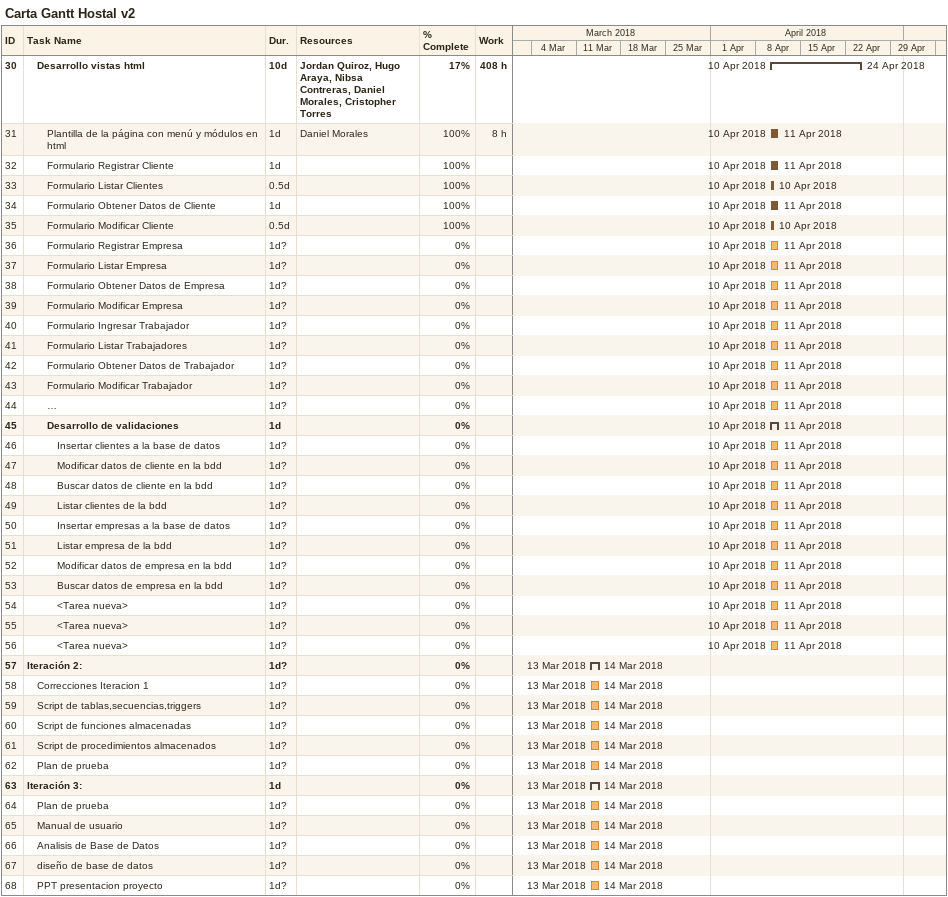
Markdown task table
Carta Gantt Hostal v2

| ID | Level | Task | Duration | Start | Finish | Resources | % complete | Work (h) |
|---|---|---|---|---|---|---|---|---|
| 30 | 2 | **Desarrollo vistas html** | 10d | 2018-04-10 | 2018-04-24 | Jordan Quiroz, Hugo Araya, Nibsa Contreras, Daniel Morales, Cristopher Torres | 17 | 408 |
| 31 | 3 | Plantilla de la página con menú y módulos en html | 1d | 2018-04-10 | 2018-04-11 | Daniel Morales | 100 | 8 |
| 32 | 3 | Formulario Registrar Cliente | 1d | 2018-04-10 | 2018-04-11 |  | 100 |  |
| 33 | 3 | Formulario Listar Clientes | 0.5d | 2018-04-10 | 2018-04-10 |  | 100 |  |
| 34 | 3 | Formulario Obtener Datos de Cliente | 1d | 2018-04-10 | 2018-04-11 |  | 100 |  |
| 35 | 3 | Formulario Modificar Cliente | 0.5d | 2018-04-10 | 2018-04-10 |  | 100 |  |
| 36 | 3 | Formulario Registrar Empresa | 1d? | 2018-04-10 | 2018-04-11 |  | 0 |  |
| 37 | 3 | Formulario Listar Empresa | 1d? | 2018-04-10 | 2018-04-11 |  | 0 |  |
| 38 | 3 | Formulario Obtener Datos de Empresa | 1d? | 2018-04-10 | 2018-04-11 |  | 0 |  |
| 39 | 3 | Formulario Modificar Empresa | 1d? | 2018-04-10 | 2018-04-11 |  | 0 |  |
| 40 | 3 | Formulario Ingresar Trabajador | 1d? | 2018-04-10 | 2018-04-11 |  | 0 |  |
| 41 | 3 | Formulario Listar Trabajadores | 1d? | 2018-04-10 | 2018-04-11 |  | 0 |  |
| 42 | 3 | Formulario Obtener Datos de Trabajador | 1d? | 2018-04-10 | 2018-04-11 |  | 0 |  |
| 43 | 3 | Formulario Modificar Trabajador | 1d? | 2018-04-10 | 2018-04-11 |  | 0 |  |
| 44 | 3 | … | 1d? | 2018-04-10 | 2018-04-11 |  | 0 |  |
| 45 | 3 | **Desarrollo de validaciones** | 1d | 2018-04-10 | 2018-04-11 |  | 0 |  |
| 46 | 4 | Insertar clientes a la base de datos | 1d? | 2018-04-10 | 2018-04-11 |  | 0 |  |
| 47 | 4 | Modificar datos de cliente en la bdd | 1d? | 2018-04-10 | 2018-04-11 |  | 0 |  |
| 48 | 4 | Buscar datos de cliente en la bdd | 1d? | 2018-04-10 | 2018-04-11 |  | 0 |  |
| 49 | 4 | Listar clientes de la bdd | 1d? | 2018-04-10 | 2018-04-11 |  | 0 |  |
| 50 | 4 | Insertar empresas a la base de datos | 1d? | 2018-04-10 | 2018-04-11 |  | 0 |  |
| 51 | 4 | Listar empresa de la bdd | 1d? | 2018-04-10 | 2018-04-11 |  | 0 |  |
| 52 | 4 | Modificar datos de empresa en la bdd | 1d? | 2018-04-10 | 2018-04-11 |  | 0 |  |
| 53 | 4 | Buscar datos de empresa en la bdd | 1d? | 2018-04-10 | 2018-04-11 |  | 0 |  |
| 54 | 4 | <Tarea nueva> | 1d? | 2018-04-10 | 2018-04-11 |  | 0 |  |
| 55 | 4 | <Tarea nueva> | 1d? | 2018-04-10 | 2018-04-11 |  | 0 |  |
| 56 | 4 | <Tarea nueva> | 1d? | 2018-04-10 | 2018-04-11 |  | 0 |  |
| 57 | 1 | **Iteración 2:** | 1d? | 2018-03-13 | 2018-03-14 |  | 0 |  |
| 58 | 2 | Correcciones Iteracion 1 | 1d? | 2018-03-13 | 2018-03-14 |  | 0 |  |
| 59 | 2 | Script de tablas,secuencias,triggers | 1d? | 2018-03-13 | 2018-03-14 |  | 0 |  |
| 60 | 2 | Script de funciones almacenadas | 1d? | 2018-03-13 | 2018-03-14 |  | 0 |  |
| 61 | 2 | Script de procedimientos almacenados | 1d? | 2018-03-13 | 2018-03-14 |  | 0 |  |
| 62 | 2 | Plan de prueba | 1d? | 2018-03-13 | 2018-03-14 |  | 0 |  |
| 63 | 1 | **Iteración 3:** | 1d | 2018-03-13 | 2018-03-14 |  | 0 |  |
| 64 | 2 | Plan de prueba | 1d? | 2018-03-13 | 2018-03-14 |  | 0 |  |
| 65 | 2 | Manual de usuario | 1d? | 2018-03-13 | 2018-03-14 |  | 0 |  |
| 66 | 2 | Analisis de Base de Datos | 1d? | 2018-03-13 | 2018-03-14 |  | 0 |  |
| 67 | 2 | diseño de base de datos | 1d? | 2018-03-13 | 2018-03-14 |  | 0 |  |
| 68 | 2 | PPT presentacion proyecto | 1d? | 2018-03-13 | 2018-03-14 |  | 0 |  |
